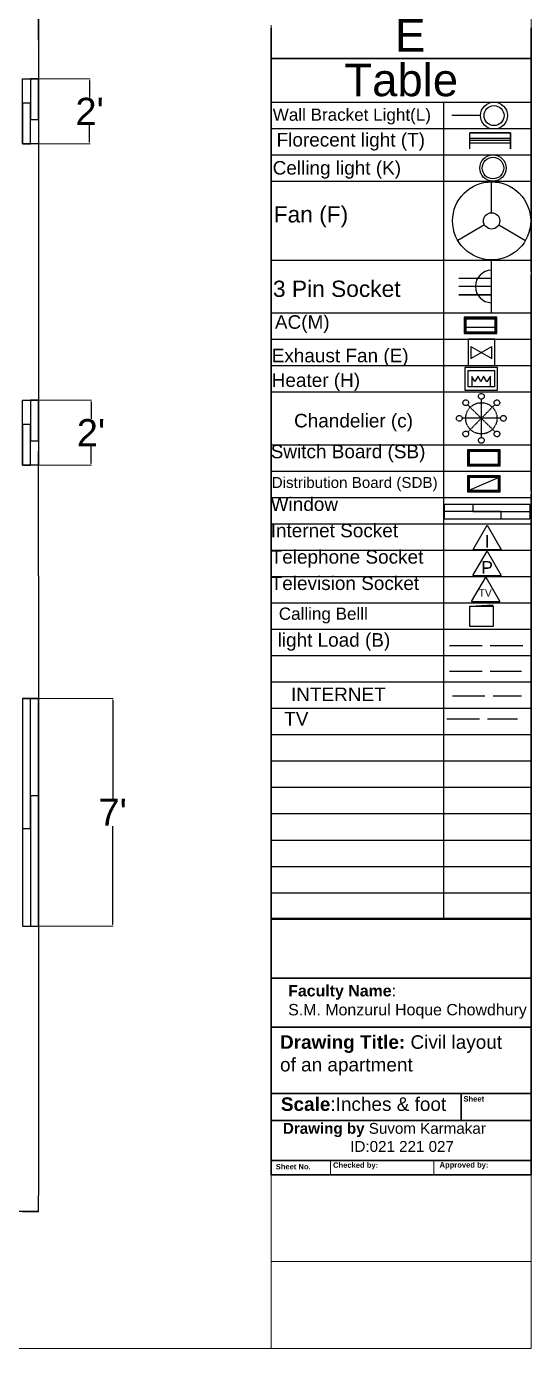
# Model space of a CAD drawing. Header units: inches. Extents: x 1396 to 31789, y 4626 to 27828.
# Drawn here: x 24803.2 to 24989.5, y 27038.4 to 27526 of the extents above; entities that cross this region are included whole.
import ezdxf
from ezdxf.enums import TextEntityAlignment as Align

# ---------------------------------------------------------------- set-up
doc = ezdxf.new("R2010")
doc.units = ezdxf.units.IN
doc.header["$MEASUREMENT"] = 0
doc.linetypes.add('ACAD_ISO02W100', pattern=[15, 12, -3])
for name, color, linetype in [('bath', 4, 'Continuous'), ('freecads.com', 7, 'Continuous'), ('Heavy Load', 3, 'ACAD_ISO02W100'), ('iNTERNET', 30, 'ACAD_ISO02W100'), ('light_dwgmodels.com', 250, 'ACAD_ISO02W100'), ('TV WIRE', 62, 'ACAD_ISO02W100')]:
    doc.layers.add(name, color=color, linetype=linetype)
doc.layers.add('text', color=6, linetype='Continuous', lineweight=9)
doc.styles.add('Arial', font='arial.ttf')
doc.styles.add('Arial_B_1', font='arialbd.ttf', dxfattribs={"height": 2})
doc.styles.get("Standard").update_dxf_attribs({"font": 'arial.ttf'})
doc.dimstyles.new('civil layout', dxfattribs={"dimtxt": 10, "dimasz": 0.625, "dimexe": 0.18, "dimexo": 0.0625, "dimgap": 0.09, "dimtad": 0, "dimtih": 1, "dimtoh": 1, "dimdec": 1, "dimzin": 0, "dimdsep": 46, "dimlunit": 4, "dimtxsty": 'Standard', "dimcen": 0.09, "dimclrd": 256, "dimclre": 256, "dimclrt": 256, "dimadec": 0, "dimazin": 0, "dimtfac": 1.5, "dimtdec": 1, "dimtofl": 0, "dimtmove": 0, "dimatfit": 0, "dimfxl": 1, "dimtolj": 1, "dimtzin": 0, "dimlwe": -1, "dimarcsym": 0})

# ---------------------------------------------------------------- blocks, each defined once
blk = doc.blocks.new('*D151')
at = {"layer": 'Defpoints', "color": 0, "transparency": 16777216}
for p in [(24807.72, 27278.18), (24807.72, 27194.18), (24835.02, 27194.18)]:
    blk.add_point(p, dxfattribs=at)
at = {"layer": 'text', "transparency": 16777216}
for p, q in [((24807.78, 27278.18), (24835.2, 27278.18)), ((24807.78, 27194.18), (24835.2, 27194.18))]:
    blk.add_line(p, q, dxfattribs=at)
at = {"layer": 'text', "lineweight": -2, "transparency": 16777216}
for p, q in [((24835.02, 27277.56), (24835.02, 27241.27)), ((24835.02, 27194.81), (24835.02, 27231.09))]:
    blk.add_line(p, q, dxfattribs=at)
at = {"layer": 'text', "transparency": 16777216}
for points in [[(24834.91, 27277.56), (24835.12, 27277.56), (24835.02, 27278.18)], [(24834.91, 27194.81), (24835.12, 27194.81), (24835.02, 27194.18)]]:
    blk.add_solid(points, dxfattribs=at)
at = {"layer": 'text', "transparency": 16777216, "insert": (24835.02, 27236.18), "char_height": 10, "width": 23.3269, "attachment_point": 5}
blk.add_mtext("\\A1;7'", dxfattribs=at)
blk = doc.blocks.new('*D155')
at = {"layer": 'Defpoints', "color": 0, "transparency": 16777216}
for p in [(24807.72, 27506.68), (24807.72, 27482.68), (24826.52, 27482.68)]:
    blk.add_point(p, dxfattribs=at)
at = {"layer": 'text', "transparency": 16777216}
for p, q in [((24807.78, 27506.68), (24826.7, 27506.68)), ((24807.78, 27482.68), (24826.7, 27482.68))]:
    blk.add_line(p, q, dxfattribs=at)
at = {"layer": 'text', "lineweight": -2, "transparency": 16777216}
for p, q in [((24826.52, 27506.06), (24826.52, 27499.79)), ((24826.52, 27483.31), (24826.52, 27489.57))]:
    blk.add_line(p, q, dxfattribs=at)
at = {"layer": 'text', "transparency": 16777216}
for points in [[(24826.41, 27506.06), (24826.62, 27506.06), (24826.52, 27506.68)], [(24826.41, 27483.31), (24826.62, 27483.31), (24826.52, 27482.68)]]:
    blk.add_solid(points, dxfattribs=at)
at = {"layer": 'text', "transparency": 16777216, "insert": (24826.52, 27494.68), "char_height": 10, "attachment_point": 5}
blk.add_mtext("\\A1;2'", dxfattribs=at)
blk = doc.blocks.new('*D156')
at = {"layer": 'Defpoints', "color": 0, "transparency": 16777216}
for p in [(24807.72, 27388.18), (24807.72, 27364.18), (24827.02, 27364.18)]:
    blk.add_point(p, dxfattribs=at)
at = {"layer": 'text', "transparency": 16777216}
for p, q in [((24807.78, 27388.18), (24827.2, 27388.18)), ((24807.78, 27364.18), (24827.2, 27364.18))]:
    blk.add_line(p, q, dxfattribs=at)
at = {"layer": 'text', "lineweight": -2, "transparency": 16777216}
for p, q in [((24827.02, 27387.56), (24827.02, 27381.29)), ((24827.02, 27364.81), (24827.02, 27371.07))]:
    blk.add_line(p, q, dxfattribs=at)
at = {"layer": 'text', "transparency": 16777216}
for points in [[(24826.91, 27387.56), (24827.12, 27387.56), (24827.02, 27388.18)], [(24826.91, 27364.81), (24827.12, 27364.81), (24827.02, 27364.18)]]:
    blk.add_solid(points, dxfattribs=at)
at = {"layer": 'text', "transparency": 16777216, "insert": (24827.02, 27376.18), "char_height": 10, "attachment_point": 5}
blk.add_mtext("\\A1;2'", dxfattribs=at)
blk = doc.blocks.new('chandelier')
at = {"color": 0}
for p, q in [((193, -189), (-193, 189)), ((189, 193), (-189, -193)), ((0, -270), (0, 270)), ((270, 0), (-270, 0))]:
    blk.add_line(p, q, dxfattribs=at)
for centre, radius in [((-219, 219), 40), ((0, 0), 220), ((0, 310), 40), ((219, 219), 40), ((-310, 0), 40), ((310, 0), 40), ((-219, -219), 40), ((219, -219), 40), ((0, -310), 40)]:
    blk.add_circle(centre, radius, dxfattribs=at)

msp = doc.modelspace()

# ---------------------------------------------------------------- linework, layer by layer
at = {"color": 7, "true_color": 0xffffff}
msp.add_line((24970.63, 27493.12), (24960.07, 27493.12), dxfattribs=at)
at = {"color": 252, "true_color": 0x939598}
for p, q in [((24981.75, 27484.69), (24966.75, 27484.69)), ((24981.75, 27484.69), (24966.75, 27484.69)), ((24981.75, 27482.95), (24966.75, 27482.95))]:
    msp.add_line(p, q, dxfattribs=at)
at = {"color": 4}
for p, q in [((24981.75, 27483.91), (24966.75, 27483.91)), ((24967.09, 27403.57), (24974.82, 27407.92)), ((24967.09, 27407.92), (24974.82, 27403.57))]:
    msp.add_line(p, q, dxfattribs=at)
for p, q in [((24974.75, 27457.29), (24974.75, 27468.69)), ((24972.15, 27452.79), (24962.28, 27447.09)), ((24977.35, 27452.79), (24987.22, 27447.09)), ((24974.69, 27420.37), (24974.69, 27439.76)), ((24974.69, 27430.07), (24962.69, 27430.07)), ((24974.69, 27427), (24962.69, 27427)), ((24807.72, 27352.89), (24807.72, 27369.32)), ((24807.72, 27346.89), (24807.72, 27352.89)), ((24807.72, 27323.32), (24807.72, 27346.89))]:
    msp.add_line(p, q)
at = {"color": 1}
for p, q in [((24968.57, 27395), (24967.48, 27396.95)), ((24967.48, 27396.95), (24967.48, 27393.13)), ((24969.8, 27396.97), (24968.57, 27395)), ((24970.83, 27394.94), (24969.8, 27396.97)), ((24971.81, 27397.01), (24970.83, 27394.94)), ((24973.01, 27394.92), (24971.81, 27397.01)), ((24974.32, 27397.01), (24973.01, 27394.92)), ((24974.32, 27393.13), (24974.32, 27397.01))]:
    msp.add_line(p, q, dxfattribs=at)
at = {"color": 0}
for p, q in [((24967.91, 27333.07), (24973.1, 27342.05)), ((24973.1, 27342.05), (24978.28, 27333.07)), ((24967.87, 27323.48), (24973.06, 27332.46)), ((24967.91, 27333.07), (24978.28, 27333.07)), ((24973.06, 27332.46), (24978.24, 27323.48)), ((24967.39, 27313.91), (24972.57, 27322.89)), ((24967.87, 27323.48), (24978.24, 27323.48)), ((24972.57, 27322.89), (24977.75, 27313.91)), ((24967.39, 27313.91), (24977.75, 27313.91))]:
    msp.add_line(p, q, dxfattribs=at)
at = {"color": 7}
msp.add_line((24966.77, 27312.17), (24975.27, 27312.67), dxfattribs=at)
for points in [[(24807.72, 27088.89), (23955.72, 27088.89), (23955.72, 27700.89), (24807.72, 27700.89), (24807.72, 27369.32)], [(24807.72, 27520.89), (24807.72, 27574.89)], [(24807.72, 27526.89), (24807.72, 27520.89)], [(24807.72, 27526.89), (24807.72, 27520.89)], [(24962.69, 27427), (24974.69, 27427), (24974.69, 27433), (24962.69, 27433)], [(24807.72, 27323.32), (24807.72, 27094.89)], [(24801.72, 27088.89), (24807.72, 27088.89), (24807.72, 27094.89)]]:
    msp.add_lwpolyline(points)
at = {"color": 146, "true_color": 0x105689}
for points in [[(24801.72, 27506.68), (24807.72, 27506.68), (24807.72, 27482.68), (24801.72, 27482.68)], [(24801.72, 27388.18), (24807.72, 27388.18), (24807.72, 27364.18), (24801.72, 27364.18)]]:
    msp.add_lwpolyline(points, close=True, dxfattribs=at)
at = {"color": 165, "true_color": 0x5e67af}
for points in [[(24807.72, 27506.68), (24804.72, 27506.68), (24804.72, 27491.68), (24807.72, 27491.68)], [(24804.72, 27497.68), (24801.72, 27497.68), (24801.72, 27482.68), (24804.72, 27482.68)], [(24807.72, 27388.18), (24804.72, 27388.18), (24804.72, 27373.18), (24807.72, 27373.18)], [(24804.72, 27379.18), (24801.72, 27379.18), (24801.72, 27364.18), (24804.72, 27364.18)]]:
    msp.add_lwpolyline(points, close=True, dxfattribs=at)
at = {"color": 252, "true_color": 0x939598}
msp.add_lwpolyline([(24981.75, 27480.8), (24981.75, 27486.8), (24966.75, 27486.8)], dxfattribs=at)
at = {"color": 251, "true_color": 0x636466}
msp.add_lwpolyline([(24966.75, 27480.8), (24966.75, 27486.8), (24981.75, 27486.8), (24981.75, 27480.8)], dxfattribs=at)
for points in [[(24964.63, 27412.79), (24976.63, 27412.79), (24976.63, 27418.79), (24964.63, 27418.79)], [(24965.87, 27363.9), (24977.87, 27363.9), (24977.87, 27369.9), (24965.87, 27369.9)], [(24966.46, 27364.53), (24977.34, 27364.53), (24977.34, 27369.27), (24966.46, 27369.27)], [(24965.87, 27354.31), (24977.87, 27354.31), (24977.87, 27360.31), (24965.87, 27360.31)], [(24966.46, 27354.94), (24977.34, 27354.94), (24977.34, 27359.68), (24966.46, 27359.68)]]:
    msp.add_lwpolyline(points, close=True)
at = {"color": 143, "true_color": 0x7aafdf}
for points in [[(24964.91, 27413.1), (24976.34, 27413.1), (24976.34, 27418.48), (24964.91, 27418.48)], [(24807.72, 27194.18), (24807.72, 27278.18), (24801.72, 27278.18), (24801.72, 27194.18)], [(24804.72, 27230.18), (24804.72, 27278.18), (24801.72, 27278.18), (24801.72, 27230.18)], [(24807.72, 27194.18), (24807.72, 27242.18), (24804.72, 27242.18), (24804.72, 27194.18)]]:
    msp.add_lwpolyline(points, close=True, dxfattribs=at)
at = {"color": 1}
for points in [[(24965.21, 27413.42), (24976.09, 27413.42), (24976.09, 27418.16), (24965.21, 27418.16)], [(24965.21, 27418.16), (24976.09, 27418.16), (24976.09, 27414.96), (24965.21, 27414.96)]]:
    msp.add_lwpolyline(points, close=True, dxfattribs=at)
at = {"color": 251, "true_color": 0x636466}
for points in [[(24966.16, 27400.9), (24975.88, 27400.9), (24975.88, 27410.62), (24966.16, 27410.62)], [(24976.92, 27400.21), (24964.92, 27400.21), (24964.92, 27391.83), (24976.92, 27391.83)], [(24975.76, 27393.09), (24966.16, 27393.09), (24966.16, 27399.1), (24975.76, 27399.1)]]:
    msp.add_lwpolyline(points, close=True, dxfattribs=at)
at = {"color": 4}
for points in [[(24967.09, 27407.92), (24967.09, 27403.57)], [(24974.82, 27403.57), (24974.82, 27407.92)]]:
    msp.add_lwpolyline(points, dxfattribs=at)
for points in [[(24966.16, 27364.21), (24977.58, 27364.21), (24977.58, 27369.58), (24966.16, 27369.58)], [(24966.16, 27354.62), (24977.58, 27354.62), (24977.58, 27360), (24966.16, 27360)]]:
    msp.add_lwpolyline(points, close=True, dxfattribs=at)
at = {"color": 143, "true_color": 0x7aafdf}
for points in [[(24988.8, 27349.68), (24957.39, 27349.68)], [(24957.39, 27344.44), (24978.33, 27344.44), (24978.33, 27347.06), (24957.39, 27347.06)], [(24988.8, 27349.68), (24967.86, 27349.68), (24967.86, 27347.06), (24988.8, 27347.06)], [(24957.39, 27344.44), (24988.8, 27344.44)], [(24801.72, 27278.18), (24807.72, 27278.18)], [(24804.72, 27278.18), (24807.72, 27278.18)]]:
    msp.add_lwpolyline(points, dxfattribs=at)
at = {"color": 7}
msp.add_lwpolyline([(24966.77, 27312.17), (24975.27, 27312.17), (24975.27, 27304.67), (24966.77, 27304.67)], close=True, dxfattribs=at)
at = {"color": 7, "true_color": 0xffffff}
msp.add_circle((24975.63, 27493.12), 5, dxfattribs=at)
at = {"color": 4}
for centre, radius in [((24975.63, 27493.12), 3.69), ((24975.25, 27473.78), 3.99), ((24974.75, 27454.29), 3)]:
    msp.add_circle(centre, radius, dxfattribs=at)
msp.add_circle((24975.25, 27473.78), 4.86)
at = {"color": 251, "true_color": 0x636466}
msp.add_circle((24974.75, 27454.29), 14.4, dxfattribs=at)
at = {"color": 4}
msp.add_arc((24974.75, 27430.11), 6, 90.929, 269.071, dxfattribs=at)
at = {"layer": 'bath', "color": 254, "true_color": 0xddb3d4}
for p, q in [((24893.28, 27514.23), (24989.28, 27514.23)), ((24893.28, 27514.23), (24893.28, 27196.79)), ((24893.47, 27514.23), (24893.47, 27196.79)), ((24989.28, 27514.23), (24989.28, 27196.79)), ((24893.28, 27498.11), (24989.28, 27498.11)), ((24956.95, 27498.11), (24956.95, 27196.79)), ((24893.28, 27488.39), (24989.28, 27488.39)), ((24893.28, 27478.67), (24989.28, 27478.67)), ((24893.28, 27468.95), (24989.28, 27468.95)), ((24893.28, 27439.79), (24989.28, 27439.79)), ((24893.28, 27420.35), (24989.28, 27420.35)), ((24893.28, 27410.63), (24989.28, 27410.63)), ((24893.28, 27400.91), (24989.28, 27400.91)), ((24893.28, 27391.19), (24989.28, 27391.19)), ((24893.28, 27371.75), (24989.28, 27371.75)), ((24893.28, 27362.03), (24989.28, 27362.03)), ((24893.28, 27352.31), (24989.28, 27352.31)), ((24893.28, 27342.59), (24989.28, 27342.59)), ((24893.28, 27332.87), (24989.28, 27332.87)), ((24893.28, 27323.15), (24989.28, 27323.15)), ((24893.28, 27313.43), (24989.28, 27313.43)), ((24893.28, 27303.71), (24989.28, 27303.71)), ((24893.28, 27293.99), (24989.28, 27293.99)), ((24893.28, 27284.27), (24989.28, 27284.27)), ((24893.28, 27274.55), (24989.28, 27274.55)), ((24893.28, 27264.83), (24989.28, 27264.83)), ((24893.28, 27255.11), (24989.28, 27255.11)), ((24893.28, 27245.39), (24989.28, 27245.39)), ((24893.28, 27235.67), (24989.28, 27235.67)), ((24893.28, 27225.95), (24989.28, 27225.95)), ((24893.28, 27216.23), (24989.28, 27216.23)), ((24893.28, 27206.51), (24989.28, 27206.51)), ((24893.28, 27196.79), (24989.28, 27196.79)), ((24893.47, 27196.79), (24989.47, 27196.79))]:
    msp.add_line(p, q, dxfattribs=at)
at = {"layer": 'bath', "color": 0, "linetype": 'ACAD_ISO02W100'}
msp.add_line((24966.46, 27354.94), (24977.34, 27359.68), dxfattribs=at)
at = {"layer": 'bath', "color": 4, "linetype": 'ACAD_ISO02W100'}
for p, q in [((24957.39, 27344.44), (24957.39, 27349.68)), ((24988.8, 27349.68), (24988.8, 27344.44))]:
    msp.add_line(p, q, dxfattribs=at)
at = {"layer": 'freecads.com', "lineweight": 30}
for p, q in [((24893.47, 27435.5), (24893.47, 27525.5)), ((24989.28, 27525.5), (24989.28, 27435.5)), ((24893.47, 27514.23), (24989.28, 27514.23)), ((24893.47, 27434.5), (24893.47, 27353.5)), ((24989.28, 27354.5), (24989.28, 27434.5)), ((24893.47, 27102.5), (24893.47, 27353.5)), ((24989.28, 27353.5), (24989.28, 27102.5)), ((24893.47, 27196.94), (24989.28, 27196.94)), ((24893.47, 27174.94), (24989.28, 27174.94)), ((24893.47, 27156.94), (24989.28, 27156.94)), ((24893.47, 27132.5), (24989.28, 27132.5)), ((24963.51, 27132.5), (24963.51, 27122.5)), ((24893.47, 27122.5), (24989.28, 27122.5)), ((24893.47, 27107.74), (24989.28, 27107.74)), ((24893.47, 27102.5), (24989.28, 27102.5))]:
    msp.add_line(p, q, dxfattribs=at)
at = {"layer": 'Heavy Load'}
msp.add_line((24959.27, 27288.17), (24985.77, 27288.17), dxfattribs=at)
at = {"layer": 'iNTERNET', "lineweight": 25}
msp.add_line((24960.27, 27279.17), (24985.77, 27279.17), dxfattribs=at)
at = {"layer": 'light_dwgmodels.com'}
msp.add_line((24959.27, 27297.67), (24986.27, 27297.67), dxfattribs=at)
at = {"layer": 'text', "color": 0}
for p, q in [((24893.47, 27525.5), (24893.47, 27526.5)), ((24893.47, 27434.5), (24893.47, 27435.5)), ((24915.29, 27107.37), (24915.29, 27102.46)), ((24953.38, 27107.51), (24953.38, 27102.5)), ((24915.29, 27102.46), (24953.01, 27102.46))]:
    msp.add_line(p, q, dxfattribs=at)
at = {"layer": 'text', "color": 7}
for p, q in [((24893.47, 27102.5), (24893.47, 27038.39)), ((24893.47, 27038.39), (24893.47, 27070.45)), ((24893.47, 27070.45), (24989.28, 27070.45))]:
    msp.add_line(p, q, dxfattribs=at)
at = {"layer": 'text', "color": 0}
msp.add_lwpolyline([(23862.72, 27822.5), (24989.28, 27822.5), (24989.28, 27038.39), (23862.72, 27038.39)], close=True, dxfattribs=at)
at = {"layer": 'TV WIRE', "lineweight": 25}
msp.add_line((24958.27, 27270.67), (24984.27, 27270.67), dxfattribs=at)

# ---------------------------------------------------------------- block references
at = {"layer": 'light_dwgmodels.com', "color": 3, "xscale": 0.02625, "yscale": 0.02625, "zscale": 0.02625}
msp.add_blockref('chandelier', (24970.96, 27381.47), dxfattribs=at)

# ---------------------------------------------------------------- texts
at = {"color": 0, "style": 'Arial'}
for s, p in [('I', (24973.1, 27336.07)), ('P', (24973.06, 27326.47))]:
    msp.add_text(s, height=4.67, dxfattribs=at).set_placement(p, align=Align.MIDDLE_CENTER)
at = {"color": 7, "insert": (24896.27, 27311.67), "char_height": 4.5, "attachment_point": 1}
msp.add_mtext_dynamic_manual_height_columns('{\\C4;Calling Belll}', width=43.5, gutter_width=1, heights=[0], dxfattribs=at)
at = {"layer": 'bath', "color": 254, "linetype": 'ACAD_ISO02W100', "true_color": 0xddb3d4}
msp.add_text('Table', height=12, dxfattribs=at).set_placement((24920.47, 27500.27))
at = {"layer": 'bath', "color": 1, "linetype": 'ACAD_ISO02W100', "attachment_point": 1}
for s, width, heights, insert, char_height in [('\\pxql;{\\C256;Wall Bracket Light(L)}', 68.5772, [2.06], (24894.04, 27495.71), 4.5), ('{\\C4;Fan (F)}', 63.6606, [0.00524], (24894.4, 27459.71), 6), ('{\\C4;3 Pin Socket}', 63.6606, [0], (24894.11, 27432.25), 6), ('{\\C4;AC(M)}', 63.6606, [0], (24894.84, 27419.49), 5), ('\\pxqc;{\\C256;Exhaust Fan (E)}', 63.0102, [0], (24887.39, 27407.12), 5)]:
    msp.add_mtext_dynamic_manual_height_columns(s, width=width, gutter_width=1, heights=heights, dxfattribs=dict(at, insert=insert, char_height=char_height))
at = {"layer": 'bath', "color": 0, "insert": (24895.46, 27486.71), "char_height": 5, "attachment_point": 1}
msp.add_mtext_dynamic_manual_height_columns('{\\C4;Florecent light (T)}', width=60.3012, gutter_width=1, heights=[0], dxfattribs=at)
at = {"layer": 'bath', "color": 4, "linetype": 'ACAD_ISO02W100', "attachment_point": 1}
for s, width, gutter_width, insert, char_height in [('\\pxqc;Heater (H)', 63.6606, 1, (24878.12, 27398.04), 5), ('\\pxqc;Chandelier (c)', 63.6606, 1, (24892, 27383.12), 5), ('Switch Board (SB)', 63.6606, 1, (24893.28, 27371.75), 5), ('Distribution Board (SDB)', 996.0397, 1, (24893.66, 27359.8), 4), ('Window', 63.6606, 1, (24893.28, 27352.31), 5), ('Internet Socket', 63.6606, 1, (24893.28, 27342.59), 5), ('Telephone Socket', 63.6606, 1, (24893.28, 27332.87), 5), ('Television Socket', 63.6606, 1, (24893.28, 27323.15), 5), ('{\\C31;\\c6737150;TV}', 7.776, 0.9, (24969.98, 27318.4), 2.7)]:
    msp.add_mtext_dynamic_manual_height_columns(s, width=width, gutter_width=gutter_width, heights=[0], dxfattribs=dict(at, insert=insert, char_height=char_height))
at = {"layer": 'freecads.com', "lineweight": 30, "style": 'Arial_B_1'}
for s, p in [('Sheet', (24964.37, 27129.47)), ('Sheet No.', (24895.14, 27104.48)), ('Checked by:', (24916.28, 27105.05)), ('Approved by:', (24955.55, 27105.14))]:
    msp.add_text(s, height=2, dxfattribs=at).set_placement(p)
at = {"layer": 'iNTERNET', "lineweight": 25, "insert": (24900.77, 27282.17), "char_height": 5, "attachment_point": 1}
msp.add_mtext_dynamic_manual_height_columns('INTERNET', width=20.5, gutter_width=1, heights=[0], dxfattribs=at)
at = {"layer": 'light_dwgmodels.com', "insert": (24895.83, 27302.25), "char_height": 5, "attachment_point": 1}
msp.add_mtext_dynamic_manual_height_columns('{\\C4;light Load (B)}', width=48, gutter_width=1, heights=[0.327], dxfattribs=at)
at = {"layer": 'text', "color": 0, "attachment_point": 1}
for s, width, gutter_width, heights, insert, char_height in [('E', 8.0162, 1, [0], (24939.14, 27528.75), 12), ('{\\C4;Celling light (K)}', 59.5205, 1, [0], (24894.01, 27476.36), 5), ('{\\fArial|b1|i0|c0|p34;Faculty Name\\fArial|b0|i0|c0|p34;\\C256;: \\PS.M. Monzurul Hoque Chowdhury}', 266.8461, 0.839, [26.56], (24899.74, 27172.47), 4.1966), ('{\\fArial|b1|i0|c0|p34;\\C7;Drawing Title:\\fArial|b0|i0|c0|p34;\\C256;\\c0; \\C256;Civil layout of an apartment}', 83.2593, 1, [0], (24896.72, 27153.94), 5), ('{\\fArial|b1|i0|c0|p34;\\C7;Scale\\fArial|b0|i0|c0|p34;\\C256;:Inches & foot}', 74.0805, 1, [0], (24897.04, 27131.04), 5), ('{\\fArial|b1|i0|c0|p34;\\C9;Drawing by\\C256; \\fArial|b0|i0|c0|p34;Suvom Karmakar\\P                ID:021 221 027}', 88.5075, 1, [0], (24897.79, 27121.6), 4)]:
    msp.add_mtext_dynamic_manual_height_columns(s, width=width, gutter_width=gutter_width, heights=heights, dxfattribs=dict(at, insert=insert, char_height=char_height))
at = {"layer": 'TV WIRE', "lineweight": 25, "insert": (24898.27, 27273.17), "char_height": 5, "attachment_point": 1}
msp.add_mtext_dynamic_manual_height_columns('TV', width=15, gutter_width=1, heights=[0], dxfattribs=at)

# ---------------------------------------------------------------- dimensions: what is measured, and where the dimension line sits
at = {"layer": 'text', "color": 7}
for base, p1, p2, picture, middle in [((24826.52, 27482.68), (24807.72, 27506.68), (24807.72, 27482.68), '*D155', (24826.52, 27494.68)), ((24827.02, 27364.18), (24807.72, 27388.18), (24807.72, 27364.18), '*D156', (24827.02, 27376.18))]:
    dim = msp.add_linear_dim(base=base, p1=p1, p2=p2, angle=90, dimstyle='civil layout', dxfattribs=at)
    dim.commit()
    dim.dimension.update_dxf_attribs({"geometry": picture, "text_midpoint": middle})
at = {"layer": 'text', "color": 6}
dim = msp.add_linear_dim(base=(24835.02, 27194.18), p1=(24807.72, 27278.18), p2=(24807.72, 27194.18), angle=90, dimstyle='civil layout', dxfattribs=at)
dim.commit()
dim.dimension.update_dxf_attribs({"geometry": '*D151', "text_midpoint": (24835.02, 27236.18), "dimtype": 160})

doc.saveas('drawing.dxf')
